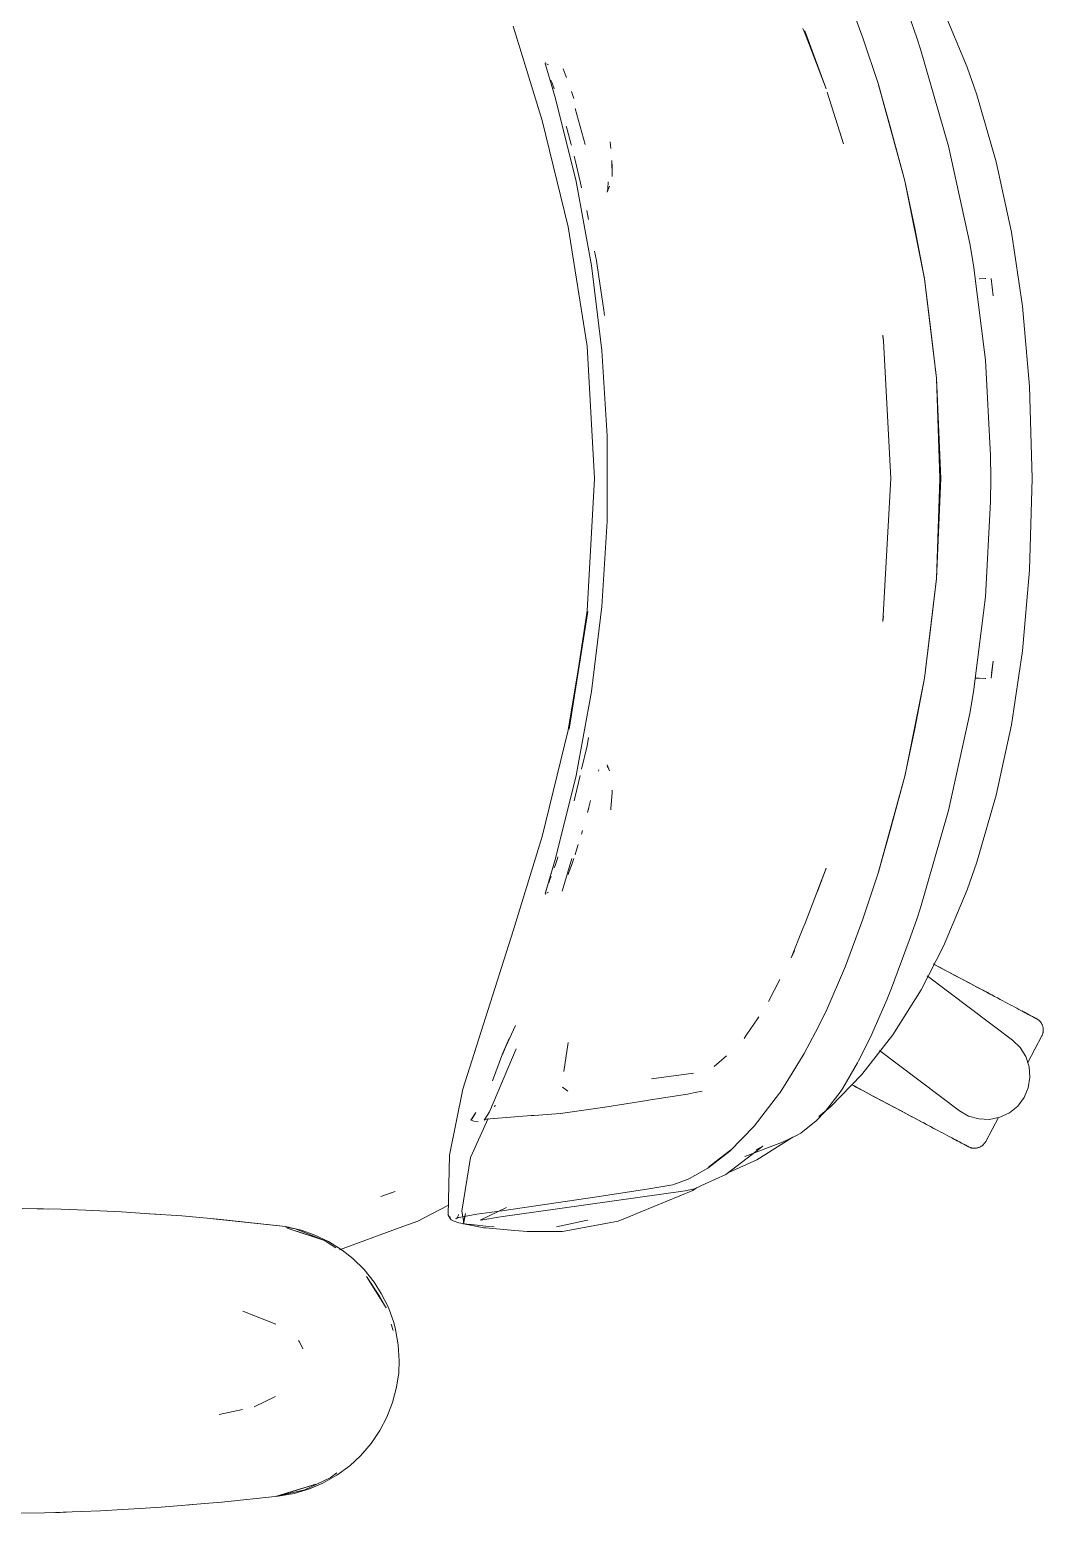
# Model space of a CAD drawing. Header units: millimetres. Extents: x 155927 to 326028, y -36033 to 97293.
# Drawn here: x 207532.4 to 207853.9, y 10091.7 to 10562.4 of the extents above; entities that cross this region are included whole.
import ezdxf

# ---------------------------------------------------------------- set-up
doc = ezdxf.new("R2010")
doc.units = ezdxf.units.MM
doc.header["$MEASUREMENT"] = 0
doc.layers.add('G-IMPT', color=8, linetype='CONTINUOUS', lineweight=9)
doc.layers.add('I-FURN', color=8, linetype='CONTINUOUS', lineweight=9)

msp = doc.modelspace()

# ---------------------------------------------------------------- linework, layer by layer
at = {"layer": 'G-IMPT'}
for p, q in [((207791.14, 10574.77), (207796.6, 10559.89)), ((207811.31, 10566.78), (207813.71, 10559.85)), ((207829.7, 10550.49), (207822.18, 10568.47)), ((207685.71, 10563.58), (207694.89, 10533.61)), ((207778.3, 10561.09), (207777.64, 10562.81)), ((207785.01, 10543.64), (207778.19, 10562.05)), ((207785.01, 10543.64), (207778.3, 10561.09)), ((207801.61, 10544.98), (207796.6, 10559.89)), ((207814.91, 10556.25), (207813.71, 10559.85)), ((207823.85, 10525.42), (207814.91, 10556.25)), ((207695.94, 10552.01), (207695.85, 10551.78)), ((207695.85, 10551.78), (207695.91, 10551.55)), ((207695.91, 10551.55), (207695.98, 10551.26)), ((207695.98, 10551.26), (207696.05, 10550.99)), ((207699.12, 10540.56), (207696.05, 10550.99)), ((207696.94, 10551.24), (207696.33, 10551.63)), ((207696.94, 10551.24), (207696.73, 10551.39)), ((207702.25, 10548.31), (207701.64, 10549.97)), ((207832.77, 10541.76), (207829.7, 10550.49)), ((207697.96, 10545.76), (207697.72, 10546.42)), ((207697.96, 10545.76), (207698.71, 10543.66)), ((207702.25, 10548.31), (207702.62, 10547.3)), ((207705.67, 10514.24), (207699.12, 10540.56)), ((207704.96, 10540.55), (207704.24, 10542.77)), ((207790.54, 10526.17), (207785.29, 10542.65)), ((207805.34, 10531.73), (207801.57, 10544.89)), ((207809.99, 10514.48), (207801.57, 10544.89)), ((207809.99, 10514.48), (207801.61, 10544.98)), ((207832.77, 10541.76), (207838.95, 10520.52)), ((207705.41, 10537.46), (207708.61, 10526.02)), ((207703.21, 10499.92), (207694.89, 10533.61)), ((207702.7, 10531.13), (207702.5, 10531.82)), ((207703.82, 10527.14), (207702.7, 10531.13)), ((207805.34, 10531.73), (207809.99, 10514.48)), ((207703.82, 10527.14), (207704.14, 10526)), ((207716.7, 10524.74), (207716.48, 10526.84)), ((207790.54, 10526.17), (207789.47, 10529.6)), ((207704.14, 10526), (207704.18, 10525.82)), ((207705.44, 10520.98), (207705.1, 10522.27)), ((207823.85, 10525.42), (207830.52, 10494.63)), ((207705.44, 10520.98), (207706.99, 10514.23)), ((207717.1, 10515.89), (207717.01, 10520.95)), ((207717.01, 10520.95), (207717.09, 10518.67)), ((207717.1, 10515.89), (207717.09, 10518.67)), ((207838.95, 10520.52), (207843.76, 10498.15)), ((207705.67, 10514.24), (207710.6, 10487.57)), ((207707.45, 10512.25), (207706.99, 10514.23)), ((207715.56, 10510.83), (207716.24, 10512.78)), ((207715.78, 10512.07), (207715.81, 10514.19)), ((207715.82, 10514.05), (207715.81, 10514.19)), ((207809.99, 10514.48), (207816.17, 10483.35)), ((207809.99, 10514.48), (207813.07, 10499.46)), ((207809.99, 10514.48), (207816.16, 10483.43)), ((207715.77, 10511.88), (207715.56, 10510.83)), ((207709.65, 10502.2), (207709.11, 10505.02)), ((207703.21, 10499.92), (207709.2, 10462.01)), ((207816.17, 10483.35), (207813.07, 10499.46)), ((207843.76, 10498.15), (207847.25, 10474.73)), ((207831.7, 10487.71), (207830.52, 10494.63)), ((207711.57, 10492.1), (207712.13, 10489.2)), ((207712.37, 10487.57), (207712.13, 10489.2)), ((207710.6, 10487.57), (207713.9, 10460.65)), ((207713.22, 10481.94), (207712.37, 10487.57)), ((207835.52, 10457.54), (207831.7, 10487.71)), ((207713.22, 10481.94), (207714.52, 10473.42)), ((207819.99, 10451.84), (207816.16, 10483.43)), ((207819.95, 10451.8), (207816.17, 10483.35)), ((207816.17, 10483.35), (207818.11, 10467.88)), ((207833.5, 10483.39), (207835.59, 10483.47)), ((207835.59, 10483.47), (207835.48, 10483.47)), ((207837.35, 10483.44), (207838, 10478.02)), ((207847.25, 10474.73), (207849.51, 10449.16)), ((207714.52, 10473.42), (207714.7, 10471.76)), ((207802.95, 10465.3), (207802.99, 10465.05)), ((207803.23, 10463.75), (207802.96, 10465.53)), ((207819.95, 10451.8), (207818.11, 10467.88)), ((207709.2, 10462.01), (207711.56, 10420.02)), ((207715.55, 10433.58), (207713.9, 10460.65)), ((207803.23, 10463.75), (207802.99, 10465.05)), ((207805.55, 10420.02), (207803.23, 10463.75)), ((207805.5, 10420.02), (207803.23, 10463.75)), ((207837.13, 10427.33), (207835.52, 10457.54)), ((207820.63, 10436.91), (207819.95, 10451.8)), ((207819.95, 10451.8), (207821.09, 10420.02)), ((207819.99, 10451.84), (207821.32, 10420.02)), ((207849.51, 10449.16), (207850.36, 10420.02)), ((207715.55, 10433.58), (207715.55, 10406.46)), ((207820.63, 10436.91), (207821.09, 10420.02)), ((207837.13, 10427.33), (207837.23, 10420.02)), ((207709.2, 10378.04), (207711.56, 10420.02)), ((207805.5, 10420.02), (207803, 10374.68)), ((207819.95, 10388.25), (207821.09, 10420.02)), ((207821.32, 10420.02), (207819.99, 10388.21)), ((207820.63, 10403.14), (207821.09, 10420.02)), ((207837.13, 10412.71), (207837.23, 10420.02)), ((207850.36, 10420.02), (207849.51, 10390.88)), ((207837.13, 10412.71), (207835.52, 10382.51)), ((207715.55, 10406.46), (207713.9, 10379.39)), ((207819.95, 10388.25), (207820.63, 10403.14)), ((207849.51, 10390.88), (207847.25, 10365.31)), ((207819.99, 10388.21), (207816.16, 10356.61)), ((207819.95, 10388.25), (207816.17, 10356.69)), ((207818.11, 10372.17), (207819.95, 10388.25)), ((207835.52, 10382.51), (207831.7, 10352.34)), ((207703.21, 10340.12), (207709.46, 10377.86)), ((207709.2, 10378.04), (207703.47, 10340.5)), ((207709.46, 10377.86), (207703.47, 10340.5)), ((207710.6, 10352.47), (207713.9, 10379.39)), ((207803.23, 10376.29), (207802.99, 10374.99)), ((207803, 10374.68), (207803.23, 10376.29)), ((207802.95, 10374.74), (207802.99, 10374.99)), ((207818.11, 10372.17), (207816.17, 10356.69)), ((207837.35, 10356.61), (207838, 10362.02)), ((207837.43, 10358.25), (207838, 10362.02)), ((207847.25, 10365.31), (207843.76, 10341.89)), ((207705.67, 10325.8), (207710.6, 10352.47)), ((207816.17, 10356.69), (207809.95, 10325.45)), ((207809.95, 10325.45), (207816.16, 10356.61)), ((207816.17, 10356.69), (207813.07, 10340.59)), ((207831.7, 10352.34), (207830.52, 10345.42)), ((207832.25, 10356.7), (207833.5, 10356.65)), ((207835.59, 10356.58), (207833.5, 10356.65)), ((207835.59, 10356.58), (207835.48, 10356.58)), ((207830.52, 10345.42), (207823.85, 10314.63)), ((207694.89, 10306.44), (207703.21, 10340.12)), ((207809.99, 10325.56), (207813.07, 10340.59)), ((207838.95, 10319.53), (207843.76, 10341.89)), ((207709.15, 10335.22), (207707.44, 10327.8)), ((207709.62, 10337.85), (207709.15, 10335.22)), ((207715.56, 10329.21), (207716.24, 10327.26)), ((207715.56, 10329.21), (207715.77, 10328.16)), ((207705.67, 10325.8), (207699.12, 10299.48)), ((207706.99, 10325.82), (207705.44, 10319.07)), ((207712.89, 10327.61), (207712.75, 10327.2)), ((207809.99, 10325.56), (207801.57, 10295.16)), ((207809.99, 10325.56), (207801.61, 10295.07)), ((207805.34, 10308.32), (207809.99, 10325.56)), ((207716.99, 10319.05), (207717.09, 10320.42)), ((207717.09, 10321.12), (207717.09, 10320.42)), ((207832.77, 10298.29), (207838.95, 10319.53)), ((207705.44, 10319.07), (207705.1, 10317.79)), ((207709.29, 10313.99), (207710.29, 10317.85)), ((207709.29, 10313.99), (207709.68, 10315.51)), ((207716.71, 10315.34), (207716.68, 10314.86)), ((207716.99, 10319.05), (207716.71, 10315.34)), ((207814.91, 10283.8), (207823.85, 10314.63)), ((207694.89, 10306.44), (207685.71, 10276.46)), ((207707.38, 10307.2), (207707.71, 10308.32)), ((207805.34, 10308.32), (207801.57, 10295.16)), ((207705.36, 10300.63), (207705.6, 10301.41)), ((207705.6, 10301.41), (207706.39, 10303.9)), ((207699.12, 10299.48), (207695.85, 10288.26)), ((207699.12, 10299.48), (207696.01, 10288.66)), ((207699.12, 10299.48), (207696.06, 10288.95)), ((207698.73, 10296.46), (207699.02, 10297.26)), ((207699.75, 10299.49), (207699.02, 10297.26)), ((207699.75, 10299.49), (207699.9, 10299.95)), ((207704.32, 10299.49), (207701.28, 10289.06)), ((207703.19, 10294.31), (207703.95, 10296.47)), ((207704.21, 10297.19), (207703.95, 10296.47)), ((207704.21, 10297.19), (207704.98, 10299.49)), ((207785.01, 10296.41), (207778.3, 10278.96)), ((207785.01, 10296.41), (207782.29, 10288.97)), ((207829.7, 10289.55), (207832.77, 10298.29)), ((207697.4, 10292.74), (207697, 10291.67)), ((207697.74, 10293.71), (207697.4, 10292.74)), ((207796.6, 10280.15), (207801.61, 10295.07)), ((207695.85, 10288.26), (207695.99, 10288.02)), ((207696.06, 10288.95), (207696.01, 10288.66)), ((207696.94, 10288.8), (207696.33, 10288.42)), ((207696.94, 10288.8), (207696.73, 10288.66)), ((207829.7, 10289.55), (207822.18, 10271.58)), ((207814.91, 10283.8), (207813.71, 10280.19)), ((207777.64, 10277.23), (207773.91, 10267.91)), ((207778.3, 10278.96), (207777.64, 10277.23)), ((207796.6, 10280.15), (207791.14, 10265.27)), ((207811.37, 10273.37), (207813.71, 10280.19)), ((207685.71, 10276.46), (207669.72, 10226.22)), ((207811.37, 10273.37), (207805.77, 10258.3)), ((207773.91, 10267.91), (207774.91, 10270.15)), ((207822.18, 10271.58), (207815.09, 10257.8)), ((207791.14, 10265.27), (207784.97, 10251.04)), ((207766.74, 10254.07), (207770.28, 10261.04)), ((207804.29, 10254.62), (207805.77, 10258.3)), ((207799.52, 10243.66), (207804.29, 10254.62)), ((207815.09, 10257.8), (207806.12, 10243.51)), ((207763.21, 10248.59), (207763.6, 10249.17)), ((207781.58, 10244.32), (207784.97, 10251.04)), ((207683.42, 10239.78), (207686.47, 10246.5)), ((207759.71, 10243.46), (207763.21, 10248.59)), ((207781.58, 10244.32), (207778.01, 10237.53)), ((207682.39, 10237.2), (207684.42, 10242.32)), ((207684.42, 10242.31), (207682.39, 10237.2)), ((207682.4, 10237.41), (207684.42, 10242.31)), ((207701.75, 10231.88), (207703.15, 10241.04)), ((207759.71, 10243.46), (207758.96, 10242.36)), ((207795.3, 10235.21), (207799.3, 10243.22)), ((207806.12, 10243.51), (207796.31, 10230.9)), ((207799.52, 10243.66), (207799.3, 10243.22)), ((207678.26, 10219.07), (207686.7, 10239.04)), ((207682.4, 10237.41), (207679.15, 10228.94)), ((207753.44, 10236.83), (207749.53, 10233.49)), ((207774.24, 10231.3), (207778.01, 10237.53)), ((207794.99, 10234.61), (207790.26, 10226.61)), ((207795.3, 10235.21), (207794.99, 10234.61)), ((207701.75, 10231.88), (207701.8, 10232.22)), ((207729.59, 10229.55), (207742.94, 10231.33)), ((207742.94, 10231.33), (207742.47, 10231.18)), ((207774.24, 10231.3), (207770.36, 10225.2)), ((207786.35, 10220.61), (207796.31, 10230.9)), ((207665.53, 10205.27), (207669.72, 10226.22)), ((207701.4, 10226.93), (207703.04, 10225.65)), ((207743.46, 10225.17), (207741.48, 10224.75)), ((207745.63, 10225.63), (207743.46, 10225.17)), ((207770.36, 10225.2), (207770.19, 10224.94)), ((207784.68, 10219.19), (207789.4, 10225.32)), ((207789.4, 10225.32), (207790.26, 10226.61)), ((207679.71, 10220.78), (207680.15, 10221.05)), ((207714.81, 10220.58), (207700.74, 10218.55)), ((207714.81, 10220.58), (207728.17, 10222.69)), ((207728.17, 10222.69), (207728.68, 10222.77)), ((207729.29, 10222.87), (207728.68, 10222.77)), ((207729.29, 10222.87), (207741.01, 10224.67)), ((207741.01, 10224.67), (207741.48, 10224.75)), ((207762.17, 10214.51), (207770.19, 10224.94)), ((207786.35, 10220.61), (207782.68, 10217.61)), ((207672.16, 10204.56), (207677.77, 10216.91)), ((207672.3, 10216.39), (207673.89, 10218.86)), ((207672.3, 10216.39), (207672.36, 10216.37)), ((207673.89, 10218.86), (207672.36, 10216.37)), ((207672.36, 10216.37), (207673.85, 10218.84)), ((207673.23, 10216.1), (207672.36, 10216.37)), ((207674.59, 10215.93), (207673.23, 10216.1)), ((207676.5, 10216.4), (207678.26, 10219.07)), ((207677.22, 10216.68), (207676.5, 10216.4)), ((207677.22, 10216.68), (207677.24, 10216.69)), ((207679.62, 10216.98), (207677.24, 10216.69)), ((207679.62, 10216.98), (207679.7, 10216.99)), ((207683.57, 10217.29), (207679.7, 10216.99)), ((207691.43, 10217.85), (207683.57, 10217.29)), ((207692.42, 10217.92), (207691.43, 10217.85)), ((207700.66, 10218.54), (207692.42, 10217.92)), ((207700.66, 10218.54), (207700.74, 10218.55)), ((207776.92, 10212.3), (207781.79, 10216.17)), ((207781.79, 10216.17), (207784.68, 10219.19)), ((207762.17, 10214.51), (207754.43, 10206.61)), ((207762.98, 10203.87), (207774.43, 10211)), ((207775.79, 10211.69), (207773.35, 10210.52)), ((207776.92, 10212.3), (207775.79, 10211.69)), ((207747.47, 10201.19), (207754.43, 10206.61)), ((207754.64, 10206.91), (207747.69, 10201.52)), ((207754.64, 10206.91), (207751.07, 10204.1)), ((207764.87, 10208.16), (207753.17, 10199.22)), ((207759.22, 10204.93), (207771.12, 10209.44)), ((207764.87, 10208.16), (207762.84, 10207)), ((207773.35, 10210.52), (207771.12, 10209.44)), ((207665.53, 10205.27), (207665.14, 10186.28)), ((207672.16, 10204.56), (207669.44, 10187.52)), ((207747.69, 10201.52), (207751.07, 10204.1)), ((207754.35, 10199.89), (207762.98, 10203.87)), ((207736.42, 10195.93), (207741.21, 10197.69)), ((207741.63, 10197.9), (207741.21, 10197.69)), ((207747.47, 10201.19), (207741.63, 10197.9)), ((207746.65, 10196.19), (207753.17, 10199.22)), ((207648.27, 10193.81), (207643.8, 10192.17)), ((207643.8, 10192.17), (207647.68, 10193.55)), ((207648.27, 10193.81), (207647.68, 10193.55)), ((207682.11, 10187.69), (207712.98, 10192.24)), ((207693.07, 10187.3), (207740.29, 10193.97)), ((207712.98, 10192.24), (207728.75, 10194.63)), ((207742.72, 10194.13), (207726.27, 10187.33)), ((207736.42, 10195.93), (207728.75, 10194.63)), ((207740.29, 10193.97), (207743.28, 10194.62)), ((207743.89, 10194.9), (207742.72, 10194.13)), ((207746.65, 10196.19), (207743.28, 10194.62)), ((207530.04, 10188.43), (207542.35, 10188.13)), ((207536.82, 10188.29), (207534.74, 10188.29)), ((207538.48, 10188.21), (207536.82, 10188.29)), ((207550.23, 10187.84), (207542.35, 10188.13)), ((207550.23, 10187.84), (207561.54, 10187.3)), ((207665.21, 10189.47), (207657.3, 10185.33)), ((207670.13, 10183.94), (207669.44, 10187.52)), ((207674.26, 10186.57), (207682.11, 10187.69)), ((207675.23, 10184.67), (207683.63, 10188.66)), ((207570.41, 10186.74), (207561.54, 10187.3)), ((207570.41, 10186.74), (207580.69, 10186.01)), ((207572.45, 10186.6), (207570.55, 10186.69)), ((207572.45, 10186.6), (207573.87, 10186.47)), ((207592.09, 10185.02), (207580.69, 10186.01)), ((207613.53, 10182.67), (207590.57, 10185.13)), ((207590.57, 10185.13), (207610.71, 10183.01)), ((207613.53, 10182.67), (207592.09, 10185.02)), ((207613.53, 10182.67), (207610.71, 10183.01)), ((207649.57, 10182.21), (207655.54, 10184.4)), ((207657.3, 10185.33), (207655.54, 10184.4)), ((207665.14, 10186.28), (207665.75, 10185.24)), ((207665.62, 10185.87), (207665.75, 10185.24)), ((207665.62, 10185.87), (207665.73, 10185.32)), ((207665.75, 10185.24), (207665.73, 10185.32)), ((207666.12, 10184.75), (207665.75, 10185.24)), ((207666.66, 10184.43), (207666.12, 10184.75)), ((207666.66, 10184.43), (207668.52, 10183.88)), ((207668.61, 10185.63), (207667.51, 10185.08)), ((207668.01, 10185.47), (207667.51, 10185.08)), ((207667.99, 10185.47), (207674.26, 10186.57)), ((207668.61, 10185.63), (207667.99, 10185.47)), ((207668.01, 10185.47), (207668.33, 10186.01)), ((207668.41, 10186.51), (207668.33, 10186.01)), ((207671.8, 10183.34), (207668.52, 10183.88)), ((207670.62, 10186.81), (207669.89, 10183.53)), ((207672.21, 10183.08), (207669.89, 10183.53)), ((207670.62, 10186.81), (207670.13, 10183.94)), ((207671.8, 10183.34), (207672.42, 10183.27)), ((207676.46, 10182.27), (207672.21, 10183.08)), ((207672.42, 10183.27), (207677.1, 10182.75)), ((207675.23, 10184.67), (207676.09, 10184.81)), ((207681.11, 10185.64), (207676.09, 10184.81)), ((207677.1, 10182.75), (207679.69, 10182.54)), ((207681.11, 10185.64), (207682.41, 10185.86)), ((207693.07, 10187.3), (207682.41, 10185.86)), ((207699.49, 10182.52), (207708.79, 10184.57)), ((207701.35, 10181.11), (207719.05, 10184.35)), ((207708.79, 10184.57), (207709.37, 10184.72)), ((207719.05, 10184.35), (207722.91, 10185.94)), ((207726.27, 10187.33), (207722.91, 10185.94)), ((207613.53, 10182.67), (207618.49, 10181.52)), ((207613.6, 10182.46), (207616.66, 10181.88)), ((207625.88, 10178.27), (207614.03, 10182.09)), ((207623.17, 10179.17), (207614.03, 10182.09)), ((207616.66, 10181.88), (207625.88, 10178.27)), ((207622.62, 10180.07), (207618.49, 10181.52)), ((207627.2, 10177.88), (207622.62, 10180.07)), ((207625.88, 10178.27), (207623.17, 10179.17)), ((207625.88, 10178.27), (207629.46, 10175.85)), ((207630.63, 10175.27), (207649.57, 10182.21)), ((207676.93, 10182.23), (207676.46, 10182.27)), ((207676.93, 10182.23), (207686.26, 10181.43)), ((207686.26, 10181.43), (207690.21, 10181.08)), ((207694.38, 10181.09), (207690.21, 10181.08)), ((207701.35, 10181.11), (207694.38, 10181.09)), ((207627.2, 10177.88), (207631.53, 10175.15)), ((207634.84, 10172.53), (207631.53, 10175.15)), ((207638.44, 10168.98), (207634.84, 10172.53)), ((207638.44, 10168.98), (207641.63, 10165)), ((207645.49, 10156.85), (207639.17, 10166.8)), ((207643.33, 10160.53), (207639.17, 10166.8)), ((207643.9, 10161.45), (207641.63, 10165)), ((207645.49, 10156.85), (207643.33, 10160.53)), ((207646.14, 10156.95), (207643.9, 10161.45)), ((207600.01, 10155.77), (207610.43, 10151.63)), ((207646.14, 10156.95), (207647.85, 10152.17)), ((207647.05, 10151.73), (207647.67, 10149.71)), ((207648.41, 10150.04), (207647.85, 10152.17)), ((207649.29, 10145.09), (207648.41, 10150.04)), ((207617.96, 10146.1), (207617.66, 10146.55)), ((207618.97, 10143.88), (207617.96, 10146.1)), ((207649.59, 10140.05), (207649.29, 10145.09)), ((207648.77, 10131.69), (207649.42, 10136.21)), ((207649.59, 10140.05), (207649.42, 10136.21)), ((207648.77, 10131.69), (207647.51, 10126.83)), ((207610.34, 10128.68), (207603.56, 10125.41)), ((207645.67, 10122.12), (207647.51, 10126.83)), ((207592.51, 10123.07), (207599.94, 10124.65)), ((207643.48, 10117.95), (207645.67, 10122.12)), ((207643.48, 10117.95), (207640.65, 10113.78)), ((207640.65, 10113.78), (207637.33, 10109.95)), ((207633.89, 10106.78), (207637.33, 10109.95)), ((207619.68, 10099.15), (207627.74, 10102.88)), ((207625.37, 10101.27), (207629.81, 10103.79)), ((207629.85, 10104.48), (207627.74, 10102.88)), ((207633.89, 10106.78), (207629.81, 10103.79)), ((207610.71, 10097.1), (207623.17, 10100.93)), ((207610.71, 10097.1), (207614.03, 10098.02)), ((207619.68, 10099.15), (207611.28, 10097.23)), ((207623.17, 10100.93), (207614.03, 10098.02)), ((207621.13, 10099.46), (207616.27, 10098)), ((207625.37, 10101.27), (207621.13, 10099.46)), ((207574.11, 10093.6), (207569.02, 10093.28)), ((207574.11, 10093.6), (207589.17, 10094.85)), ((207582.29, 10094.26), (207583.97, 10094.42)), ((207589.17, 10094.85), (207593.3, 10095.2)), ((207593.3, 10095.2), (207611.22, 10097.1)), ((207611.22, 10097.1), (207616.27, 10098)), ((207528.68, 10091.66), (207537.1, 10091.83)), ((207548.86, 10092.21), (207537.1, 10091.83)), ((207542.04, 10091.96), (207540.54, 10091.95)), ((207543.97, 10092.07), (207542.04, 10091.96)), ((207548.86, 10092.21), (207554.88, 10092.47)), ((207569.02, 10093.28), (207554.88, 10092.47))]:
    msp.add_line(p, q, dxfattribs=at)
at = {"layer": 'I-FURN'}
for p, q in [((207819.91, 10265.51), (207818.95, 10266.02)), ((207819.39, 10265.79), (207820.36, 10265.27)), ((207820.88, 10264.99), (207819.91, 10265.51)), ((207820.36, 10265.27), (207821.34, 10264.75)), ((207821.87, 10264.47), (207820.88, 10264.99)), ((207821.34, 10264.75), (207822.32, 10264.23)), ((207822.86, 10263.94), (207821.87, 10264.47)), ((207822.32, 10264.23), (207823.32, 10263.7)), ((207823.86, 10263.41), (207822.86, 10263.94)), ((207823.32, 10263.7), (207824.32, 10263.17)), ((207824.86, 10262.88), (207823.86, 10263.41)), ((207824.32, 10263.17), (207825.32, 10262.64)), ((207825.86, 10262.35), (207824.86, 10262.88)), ((207817.02, 10262.17), (207844.08, 10241.77)), ((207825.32, 10262.64), (207826.32, 10262.1)), ((207826.87, 10261.81), (207825.86, 10262.35)), ((207826.32, 10262.1), (207827.33, 10261.57)), ((207827.87, 10261.28), (207826.87, 10261.81)), ((207827.33, 10261.57), (207828.33, 10261.03)), ((207828.87, 10260.75), (207827.87, 10261.28)), ((207828.33, 10261.03), (207829.33, 10260.5)), ((207829.87, 10260.21), (207828.87, 10260.75)), ((207829.33, 10260.5), (207830.33, 10259.97)), ((207830.87, 10259.69), (207829.87, 10260.21)), ((207830.33, 10259.97), (207831.32, 10259.44)), ((207831.85, 10259.16), (207830.87, 10259.69)), ((207831.32, 10259.44), (207832.31, 10258.92)), ((207832.83, 10258.64), (207831.85, 10259.16)), ((207832.31, 10258.92), (207833.28, 10258.4)), ((207833.8, 10258.13), (207832.83, 10258.64)), ((207833.28, 10258.4), (207834.24, 10257.89)), ((207834.76, 10257.62), (207833.8, 10258.13)), ((207834.24, 10257.89), (207835.2, 10257.38)), ((207835.7, 10257.11), (207834.76, 10257.62)), ((207835.2, 10257.38), (207836.13, 10256.89)), ((207836.63, 10256.62), (207835.7, 10257.11)), ((207836.13, 10256.89), (207837.06, 10256.4)), ((207837.55, 10256.13), (207836.63, 10256.62)), ((207837.06, 10256.4), (207837.96, 10255.91)), ((207838.44, 10255.66), (207837.55, 10256.13)), ((207839.32, 10255.19), (207838.44, 10255.66)), ((207840.18, 10254.74), (207839.32, 10255.19)), ((207841.01, 10254.29), (207840.18, 10254.74)), ((207841.82, 10253.86), (207841.01, 10254.29)), ((207842.61, 10253.44), (207841.82, 10253.86)), ((207843.37, 10253.04), (207842.61, 10253.44)), ((207844.11, 10252.65), (207843.37, 10253.04)), ((207844.82, 10252.27), (207844.11, 10252.65)), ((207845.49, 10251.91), (207844.82, 10252.27)), ((207846.14, 10251.56), (207845.49, 10251.91)), ((207846.76, 10251.24), (207846.14, 10251.56)), ((207847.34, 10250.93), (207846.76, 10251.24)), ((207847.03, 10251.09), (207847.6, 10250.79)), ((207847.89, 10250.63), (207847.34, 10250.93)), ((207847.6, 10250.79), (207848.13, 10250.5)), ((207848.41, 10250.36), (207847.89, 10250.63)), ((207848.13, 10250.5), (207848.64, 10250.24)), ((207848.89, 10250.1), (207848.41, 10250.36)), ((207848.64, 10250.24), (207849.1, 10249.99)), ((207849.34, 10249.87), (207848.89, 10250.1)), ((207849.1, 10249.99), (207849.53, 10249.76)), ((207849.75, 10249.65), (207849.34, 10249.87)), ((207849.53, 10249.76), (207849.92, 10249.55)), ((207850.12, 10249.45), (207849.75, 10249.65)), ((207849.92, 10249.55), (207850.28, 10249.36)), ((207850.46, 10249.27), (207850.12, 10249.45)), ((207850.28, 10249.36), (207850.6, 10249.2)), ((207850.75, 10249.11), (207850.46, 10249.27)), ((207850.6, 10249.2), (207850.88, 10249.05)), ((207851.01, 10248.98), (207850.75, 10249.11)), ((207850.88, 10249.05), (207851.12, 10248.92)), ((207851.23, 10248.86), (207851.01, 10248.98)), ((207851.12, 10248.92), (207851.32, 10248.81)), ((207851.41, 10248.76), (207851.23, 10248.86)), ((207851.32, 10248.81), (207851.48, 10248.73)), ((207851.55, 10248.69), (207851.41, 10248.76)), ((207851.48, 10248.73), (207851.6, 10248.66)), ((207851.65, 10248.63), (207851.55, 10248.69)), ((207851.6, 10248.66), (207851.68, 10248.62)), ((207851.71, 10248.6), (207851.65, 10248.63)), ((207851.68, 10248.62), (207851.73, 10248.6)), ((207851.73, 10248.59), (207851.71, 10248.6)), ((207851.73, 10248.6), (207851.73, 10248.59)), ((207851.73, 10248.59), (207851.87, 10248.51)), ((207851.87, 10248.51), (207852.01, 10248.43)), ((207852.01, 10248.43), (207852.14, 10248.34)), ((207852.14, 10248.34), (207852.27, 10248.25)), ((207852.27, 10248.25), (207852.4, 10248.15)), ((207852.4, 10248.15), (207852.52, 10248.04)), ((207852.52, 10248.04), (207852.64, 10247.93)), ((207852.64, 10247.93), (207852.76, 10247.82)), ((207852.76, 10247.82), (207852.86, 10247.7)), ((207852.86, 10247.7), (207852.97, 10247.57)), ((207852.97, 10247.57), (207853.07, 10247.45)), ((207853.07, 10247.45), (207853.16, 10247.32)), ((207853.16, 10247.32), (207853.25, 10247.18)), ((207853.25, 10247.18), (207853.33, 10247.04)), ((207853.33, 10247.04), (207853.41, 10246.9)), ((207853.41, 10246.9), (207853.48, 10246.76)), ((207853.48, 10246.76), (207853.55, 10246.61)), ((207853.55, 10246.61), (207853.61, 10246.46)), ((207853.61, 10246.46), (207853.66, 10246.31)), ((207853.66, 10246.31), (207853.71, 10246.16)), ((207853.71, 10246.16), (207853.75, 10246)), ((207853.76, 10244.08), (207853.72, 10243.93)), ((207853.75, 10246), (207853.79, 10245.84)), ((207853.79, 10244.24), (207853.76, 10244.08)), ((207853.79, 10245.84), (207853.82, 10245.68)), ((207853.82, 10244.4), (207853.79, 10244.24)), ((207853.82, 10245.68), (207853.84, 10245.52)), ((207853.84, 10244.56), (207853.82, 10244.4)), ((207853.84, 10245.52), (207853.86, 10245.36)), ((207853.86, 10244.72), (207853.84, 10244.56)), ((207853.86, 10245.36), (207853.87, 10245.2)), ((207853.87, 10244.88), (207853.86, 10244.72)), ((207853.87, 10245.2), (207853.87, 10245.04)), ((207853.87, 10245.04), (207853.87, 10244.88)), ((207844.08, 10241.77), (207846.51, 10239.43)), ((207846.51, 10239.43), (207848.31, 10236.58)), ((207848.93, 10234.73), (207853.4, 10243.14)), ((207853.42, 10243.18), (207853.4, 10243.14)), ((207853.49, 10243.32), (207853.42, 10243.18)), ((207853.56, 10243.47), (207853.49, 10243.32)), ((207853.61, 10243.62), (207853.56, 10243.47)), ((207853.67, 10243.77), (207853.61, 10243.62)), ((207853.72, 10243.93), (207853.67, 10243.77)), ((207827.24, 10219.42), (207801.93, 10238.5)), ((207848.31, 10236.58), (207849.38, 10233.38)), ((207849.64, 10230.02), (207849.1, 10226.69)), ((207849.38, 10233.38), (207849.64, 10230.02)), ((207793.15, 10227.64), (207794.05, 10227.17)), ((207794.54, 10226.9), (207793.63, 10227.39)), ((207794.05, 10227.17), (207794.96, 10226.68)), ((207795.46, 10226.41), (207794.54, 10226.9)), ((207794.96, 10226.68), (207795.89, 10226.19)), ((207796.4, 10225.92), (207795.46, 10226.41)), ((207795.89, 10226.19), (207796.83, 10225.68)), ((207797.35, 10225.41), (207796.4, 10225.92)), ((207796.83, 10225.68), (207797.79, 10225.17)), ((207798.31, 10224.9), (207797.35, 10225.41)), ((207797.79, 10225.17), (207798.76, 10224.66)), ((207849.1, 10226.69), (207847.77, 10223.58)), ((207799.29, 10224.38), (207798.31, 10224.9)), ((207798.76, 10224.66), (207799.74, 10224.14)), ((207800.27, 10223.86), (207799.29, 10224.38)), ((207799.74, 10224.14), (207800.73, 10223.61)), ((207801.26, 10223.33), (207800.27, 10223.86)), ((207800.73, 10223.61), (207801.72, 10223.09)), ((207802.26, 10222.8), (207801.26, 10223.33)), ((207801.72, 10223.09), (207802.72, 10222.55)), ((207803.26, 10222.27), (207802.26, 10222.8)), ((207802.72, 10222.55), (207803.72, 10222.02)), ((207804.27, 10221.73), (207803.26, 10222.27)), ((207803.72, 10222.02), (207804.73, 10221.49)), ((207805.27, 10221.2), (207804.27, 10221.73)), ((207804.73, 10221.49), (207805.73, 10220.95)), ((207806.28, 10220.66), (207805.27, 10221.2)), ((207805.73, 10220.95), (207806.74, 10220.42)), ((207807.28, 10220.13), (207806.28, 10220.66)), ((207806.74, 10220.42), (207807.74, 10219.89)), ((207845.74, 10220.89), (207843.13, 10218.76)), ((207847.77, 10223.58), (207845.74, 10220.89)), ((207808.28, 10219.6), (207807.28, 10220.13)), ((207807.74, 10219.89), (207808.74, 10219.36)), ((207809.27, 10219.07), (207808.28, 10219.6)), ((207808.74, 10219.36), (207809.73, 10218.83)), ((207810.26, 10218.55), (207809.27, 10219.07)), ((207809.73, 10218.83), (207810.71, 10218.31)), ((207811.24, 10218.03), (207810.26, 10218.55)), ((207810.71, 10218.31), (207811.68, 10217.79)), ((207812.21, 10217.51), (207811.24, 10218.03)), ((207811.68, 10217.79), (207812.65, 10217.27)), ((207813.16, 10217), (207812.21, 10217.51)), ((207812.65, 10217.27), (207813.6, 10216.77)), ((207814.11, 10216.5), (207813.16, 10217)), ((207813.6, 10216.77), (207814.54, 10216.27)), ((207815.04, 10216), (207814.11, 10216.5)), ((207814.54, 10216.27), (207815.46, 10215.78)), ((207815.95, 10215.52), (207815.04, 10216)), ((207815.46, 10215.78), (207816.37, 10215.3)), ((207830.16, 10217.73), (207827.24, 10219.42)), ((207833.4, 10216.79), (207830.16, 10217.73)), ((207836.77, 10216.65), (207833.4, 10216.79)), ((207835.59, 10209.64), (207839.62, 10217.23)), ((207840.08, 10217.32), (207836.77, 10216.65)), ((207843.13, 10218.76), (207840.08, 10217.32)), ((207816.85, 10215.04), (207815.95, 10215.52)), ((207816.37, 10215.3), (207817.25, 10214.83)), ((207817.72, 10214.58), (207816.85, 10215.04)), ((207817.25, 10214.83), (207818.12, 10214.37)), ((207818.58, 10214.12), (207817.72, 10214.58)), ((207818.12, 10214.37), (207818.97, 10213.91)), ((207819.42, 10213.68), (207818.58, 10214.12)), ((207818.97, 10213.91), (207819.79, 10213.48)), ((207819.79, 10213.48), (207820.59, 10213.05)), ((207820.59, 10213.05), (207821.37, 10212.64)), ((207821.37, 10212.64), (207822.12, 10212.24)), ((207822.12, 10212.24), (207822.84, 10211.86)), ((207822.84, 10211.86), (207823.54, 10211.49)), ((207823.54, 10211.49), (207824.2, 10211.13)), ((207824.2, 10211.13), (207824.83, 10210.8)), ((207824.83, 10210.8), (207825.43, 10210.48)), ((207825.75, 10210.31), (207825.16, 10210.62)), ((207825.43, 10210.48), (207826, 10210.17)), ((207826.3, 10210.02), (207825.75, 10210.31)), ((207826, 10210.17), (207826.54, 10209.89)), ((207826.81, 10209.74), (207826.3, 10210.02)), ((207826.54, 10209.89), (207827.04, 10209.62)), ((207827.3, 10209.49), (207826.81, 10209.74)), ((207827.04, 10209.62), (207827.51, 10209.38)), ((207827.74, 10209.25), (207827.3, 10209.49)), ((207827.51, 10209.38), (207827.94, 10209.15)), ((207828.15, 10209.03), (207827.74, 10209.25)), ((207827.94, 10209.15), (207828.33, 10208.94)), ((207828.53, 10208.83), (207828.15, 10209.03)), ((207828.33, 10208.94), (207828.68, 10208.75)), ((207828.86, 10208.65), (207828.53, 10208.83)), ((207828.68, 10208.75), (207829, 10208.58)), ((207829.16, 10208.5), (207828.86, 10208.65)), ((207829, 10208.58), (207829.28, 10208.43)), ((207829.42, 10208.36), (207829.16, 10208.5)), ((207829.28, 10208.43), (207829.52, 10208.3)), ((207829.64, 10208.24), (207829.42, 10208.36)), ((207829.52, 10208.3), (207829.72, 10208.2)), ((207829.82, 10208.15), (207829.64, 10208.24)), ((207829.72, 10208.2), (207829.88, 10208.11)), ((207829.96, 10208.07), (207829.82, 10208.15)), ((207829.88, 10208.11), (207830.01, 10208.05)), ((207830.06, 10208.02), (207829.96, 10208.07)), ((207830.01, 10208.05), (207830.09, 10208)), ((207830.12, 10207.99), (207830.06, 10208.02)), ((207830.09, 10208), (207830.13, 10207.98)), ((207830.14, 10207.98), (207830.12, 10207.99)), ((207830.13, 10207.98), (207830.14, 10207.98)), ((207830.17, 10207.96), (207830.14, 10207.98)), ((207830.32, 10207.88), (207830.17, 10207.96)), ((207830.47, 10207.82), (207830.32, 10207.88)), ((207830.62, 10207.76), (207830.47, 10207.82)), ((207830.77, 10207.71), (207830.62, 10207.76)), ((207830.92, 10207.66), (207830.77, 10207.71)), ((207831.08, 10207.62), (207830.92, 10207.66)), ((207831.24, 10207.58), (207831.08, 10207.62)), ((207831.39, 10207.55), (207831.24, 10207.58)), ((207831.55, 10207.53), (207831.39, 10207.55)), ((207831.71, 10207.52), (207831.55, 10207.53)), ((207831.88, 10207.51), (207831.71, 10207.52)), ((207832.04, 10207.5), (207831.88, 10207.51)), ((207832.2, 10207.51), (207832.04, 10207.5)), ((207832.36, 10207.52), (207832.2, 10207.51)), ((207832.52, 10207.53), (207832.36, 10207.52)), ((207832.68, 10207.56), (207832.52, 10207.53)), ((207832.84, 10207.59), (207832.68, 10207.56)), ((207832.99, 10207.62), (207832.84, 10207.59)), ((207833.15, 10207.66), (207832.99, 10207.62)), ((207833.3, 10207.71), (207833.15, 10207.66)), ((207833.46, 10207.77), (207833.3, 10207.71)), ((207833.61, 10207.83), (207833.46, 10207.77)), ((207833.75, 10207.89), (207833.61, 10207.83)), ((207833.9, 10207.96), (207833.75, 10207.89)), ((207834.04, 10208.04), (207833.9, 10207.96)), ((207834.18, 10208.12), (207834.04, 10208.04)), ((207834.31, 10208.21), (207834.18, 10208.12)), ((207834.44, 10208.31), (207834.31, 10208.21)), ((207834.57, 10208.41), (207834.44, 10208.31)), ((207834.69, 10208.51), (207834.57, 10208.41)), ((207834.81, 10208.62), (207834.69, 10208.51)), ((207834.93, 10208.73), (207834.81, 10208.62)), ((207835.04, 10208.85), (207834.93, 10208.73)), ((207835.14, 10208.97), (207835.04, 10208.85)), ((207835.24, 10209.1), (207835.14, 10208.97)), ((207835.33, 10209.23), (207835.24, 10209.1)), ((207835.42, 10209.36), (207835.33, 10209.23)), ((207835.51, 10209.5), (207835.42, 10209.36)), ((207835.59, 10209.64), (207835.51, 10209.5))]:
    msp.add_line(p, q, dxfattribs=at)

doc.saveas('drawing.dxf')
